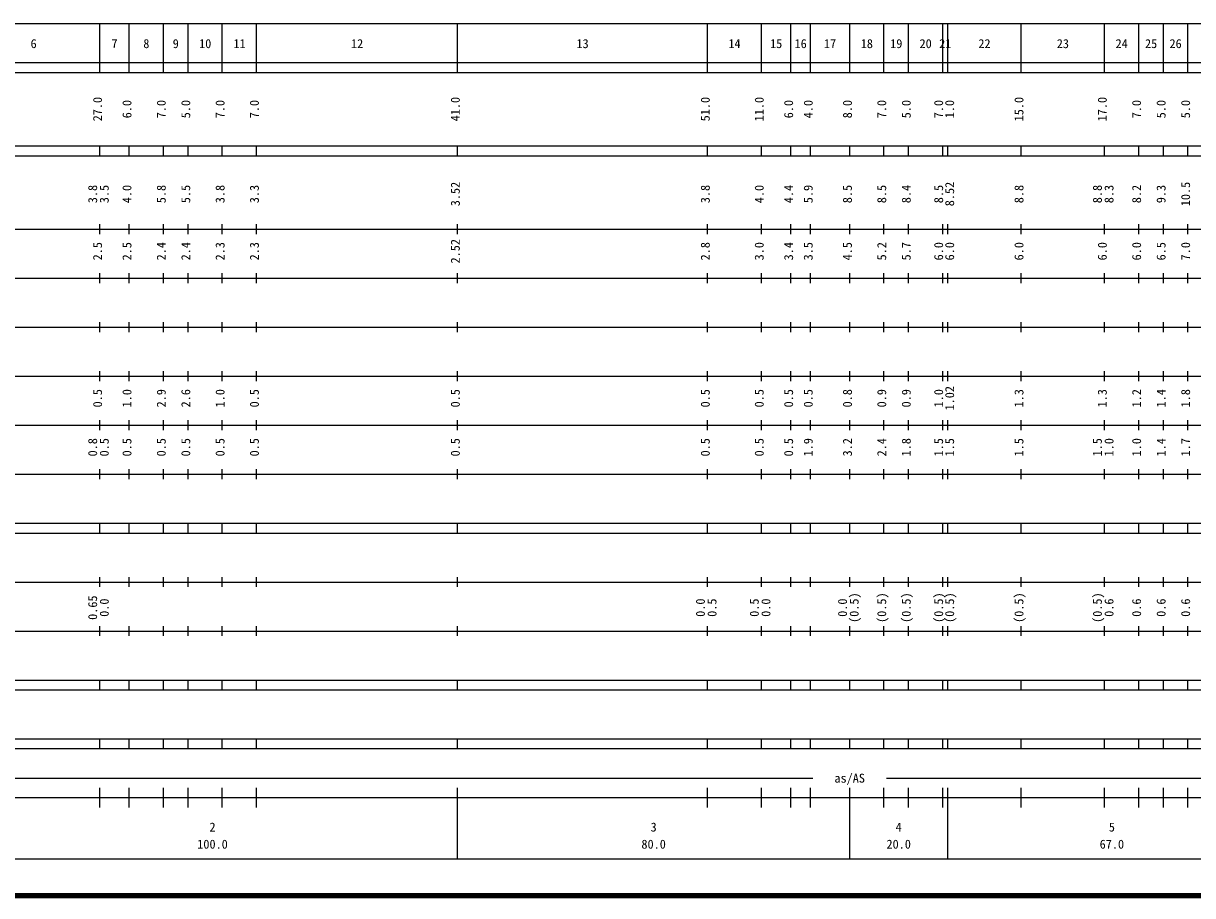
# Model space of a CAD drawing. Units: millimetres on the paper, enlarged 1000 times. Extents: x 40000 to 680000, y 20000 to 380000.
# Drawn here: x 179408 to 417970, y 20000 to 198000 of the extents above; entities that cross this region are included whole.
import ezdxf
from ezdxf.enums import TextEntityAlignment as Align

# ---------------------------------------------------------------- set-up
doc = ezdxf.new("R2010")
doc.units = ezdxf.units.MM
doc.header["$LTSCALE"] = 1000
doc.layers.add('M-TTL', color=2, linetype='Continuous', lineweight=140)
doc.layers.add('M-TTL-BAND', color=7, linetype='Continuous', lineweight=25)
doc.styles.add('ＭＳ ゴシック', font='')
doc.styles.get('ＭＳ ゴシック').set_extended_font_data('MS Gothic')

msp = doc.modelspace()

# ---------------------------------------------------------------- linework, layer by layer
at = {"layer": 'M-TTL'}
msp.add_line((40000, 20000), (680000, 20000), dxfattribs=at)
at = {"layer": 'M-TTL-BAND'}
for p, q in [((68000, 198000), (579000, 198000)), ((195000, 188000), (195000, 198000)), ((201000, 188000), (201000, 198000)), ((208000, 188000), (208000, 198000)), ((213000, 188000), (213000, 198000)), ((220000, 188000), (220000, 198000)), ((227000, 188000), (227000, 198000)), ((268000, 188000), (268000, 198000)), ((319000, 188000), (319000, 198000)), ((330000, 188000), (330000, 198000)), ((336000, 188000), (336000, 198000)), ((340000, 188000), (340000, 198000)), ((348000, 188000), (348000, 198000)), ((355000, 188000), (355000, 198000)), ((360000, 188000), (360000, 198000)), ((367000, 188000), (367000, 198000)), ((368000, 188000), (368000, 198000)), ((383000, 188000), (383000, 198000)), ((400000, 188000), (400000, 198000)), ((407000, 188000), (407000, 198000)), ((412000, 188000), (412000, 198000)), ((417000, 188000), (417000, 198000)), ((40000, 190000), (579000, 190000)), ((40000, 188000), (579000, 188000)), ((40000, 173000), (579000, 173000)), ((195000, 171000), (195000, 173000)), ((201000, 171000), (201000, 173000)), ((208000, 171000), (208000, 173000)), ((213000, 171000), (213000, 173000)), ((220000, 171000), (220000, 173000)), ((227000, 171000), (227000, 173000)), ((268000, 171000), (268000, 173000)), ((319000, 171000), (319000, 173000)), ((330000, 171000), (330000, 173000)), ((336000, 171000), (336000, 173000)), ((340000, 171000), (340000, 173000)), ((348000, 171000), (348000, 173000)), ((355000, 171000), (355000, 173000)), ((360000, 171000), (360000, 173000)), ((367000, 171000), (367000, 173000)), ((368000, 171000), (368000, 173000)), ((383000, 171000), (383000, 173000)), ((400000, 171000), (400000, 173000)), ((407000, 171000), (407000, 173000)), ((412000, 171000), (412000, 173000)), ((417000, 171000), (417000, 173000)), ((40000, 171000), (579000, 171000)), ((40000, 156000), (579000, 156000)), ((195000, 155000), (195000, 157000)), ((201000, 155000), (201000, 157000)), ((208000, 155000), (208000, 157000)), ((213000, 155000), (213000, 157000)), ((220000, 155000), (220000, 157000)), ((227000, 155000), (227000, 157000)), ((268000, 155000), (268000, 157000)), ((319000, 155000), (319000, 157000)), ((330000, 155000), (330000, 157000)), ((336000, 155000), (336000, 157000)), ((340000, 155000), (340000, 157000)), ((348000, 155000), (348000, 157000)), ((355000, 155000), (355000, 157000)), ((360000, 155000), (360000, 157000)), ((367000, 155000), (367000, 157000)), ((368000, 155000), (368000, 157000)), ((383000, 155000), (383000, 157000)), ((400000, 155000), (400000, 157000)), ((407000, 155000), (407000, 157000)), ((412000, 155000), (412000, 157000)), ((417000, 155000), (417000, 157000)), ((46000, 146000), (579000, 146000)), ((195000, 145000), (195000, 147000)), ((201000, 145000), (201000, 147000)), ((208000, 145000), (208000, 147000)), ((213000, 145000), (213000, 147000)), ((220000, 145000), (220000, 147000)), ((227000, 145000), (227000, 147000)), ((268000, 145000), (268000, 147000)), ((319000, 145000), (319000, 147000)), ((330000, 145000), (330000, 147000)), ((336000, 145000), (336000, 147000)), ((340000, 145000), (340000, 147000)), ((348000, 145000), (348000, 147000)), ((355000, 145000), (355000, 147000)), ((360000, 145000), (360000, 147000)), ((367000, 145000), (367000, 147000)), ((368000, 145000), (368000, 147000)), ((383000, 145000), (383000, 147000)), ((400000, 145000), (400000, 147000)), ((407000, 145000), (407000, 147000)), ((412000, 145000), (412000, 147000)), ((417000, 145000), (417000, 147000)), ((52000, 136000), (579000, 136000)), ((195000, 135000), (195000, 137000)), ((201000, 135000), (201000, 137000)), ((208000, 135000), (208000, 137000)), ((213000, 135000), (213000, 137000)), ((220000, 135000), (220000, 137000)), ((227000, 135000), (227000, 137000)), ((268000, 135000), (268000, 137000)), ((319000, 135000), (319000, 137000)), ((330000, 135000), (330000, 137000)), ((336000, 135000), (336000, 137000)), ((340000, 135000), (340000, 137000)), ((348000, 135000), (348000, 137000)), ((355000, 135000), (355000, 137000)), ((360000, 135000), (360000, 137000)), ((367000, 135000), (367000, 137000)), ((368000, 135000), (368000, 137000)), ((383000, 135000), (383000, 137000)), ((400000, 135000), (400000, 137000)), ((407000, 135000), (407000, 137000)), ((412000, 135000), (412000, 137000)), ((417000, 135000), (417000, 137000)), ((195000, 125000), (195000, 127000)), ((201000, 125000), (201000, 127000)), ((208000, 125000), (208000, 127000)), ((213000, 125000), (213000, 127000)), ((220000, 125000), (220000, 127000)), ((227000, 125000), (227000, 127000)), ((268000, 125000), (268000, 127000)), ((319000, 125000), (319000, 127000)), ((330000, 125000), (330000, 127000)), ((336000, 125000), (336000, 127000)), ((340000, 125000), (340000, 127000)), ((348000, 125000), (348000, 127000)), ((355000, 125000), (355000, 127000)), ((360000, 125000), (360000, 127000)), ((367000, 125000), (367000, 127000)), ((368000, 125000), (368000, 127000)), ((383000, 125000), (383000, 127000)), ((400000, 125000), (400000, 127000)), ((407000, 125000), (407000, 127000)), ((412000, 125000), (412000, 127000)), ((417000, 125000), (417000, 127000)), ((46000, 126000), (579000, 126000)), ((195000, 115000), (195000, 117000)), ((201000, 115000), (201000, 117000)), ((208000, 115000), (208000, 117000)), ((213000, 115000), (213000, 117000)), ((220000, 115000), (220000, 117000)), ((227000, 115000), (227000, 117000)), ((268000, 115000), (268000, 117000)), ((319000, 115000), (319000, 117000)), ((330000, 115000), (330000, 117000)), ((336000, 115000), (336000, 117000)), ((340000, 115000), (340000, 117000)), ((348000, 115000), (348000, 117000)), ((355000, 115000), (355000, 117000)), ((360000, 115000), (360000, 117000)), ((367000, 115000), (367000, 117000)), ((368000, 115000), (368000, 117000)), ((383000, 115000), (383000, 117000)), ((400000, 115000), (400000, 117000)), ((407000, 115000), (407000, 117000)), ((412000, 115000), (412000, 117000)), ((417000, 115000), (417000, 117000)), ((52000, 116000), (579000, 116000)), ((46000, 106000), (579000, 106000)), ((195000, 105000), (195000, 107000)), ((201000, 105000), (201000, 107000)), ((208000, 105000), (208000, 107000)), ((213000, 105000), (213000, 107000)), ((220000, 105000), (220000, 107000)), ((227000, 105000), (227000, 107000)), ((268000, 105000), (268000, 107000)), ((319000, 105000), (319000, 107000)), ((330000, 105000), (330000, 107000)), ((336000, 105000), (336000, 107000)), ((340000, 105000), (340000, 107000)), ((348000, 105000), (348000, 107000)), ((355000, 105000), (355000, 107000)), ((360000, 105000), (360000, 107000)), ((367000, 105000), (367000, 107000)), ((368000, 105000), (368000, 107000)), ((383000, 105000), (383000, 107000)), ((400000, 105000), (400000, 107000)), ((407000, 105000), (407000, 107000)), ((412000, 105000), (412000, 107000)), ((417000, 105000), (417000, 107000)), ((40000, 96000), (579000, 96000)), ((195000, 94000), (195000, 96000)), ((201000, 94000), (201000, 96000)), ((208000, 94000), (208000, 96000)), ((213000, 94000), (213000, 96000)), ((220000, 94000), (220000, 96000)), ((227000, 94000), (227000, 96000)), ((268000, 94000), (268000, 96000)), ((319000, 94000), (319000, 96000)), ((330000, 94000), (330000, 96000)), ((336000, 94000), (336000, 96000)), ((340000, 94000), (340000, 96000)), ((348000, 94000), (348000, 96000)), ((355000, 94000), (355000, 96000)), ((360000, 94000), (360000, 96000)), ((367000, 94000), (367000, 96000)), ((368000, 94000), (368000, 96000)), ((383000, 94000), (383000, 96000)), ((400000, 94000), (400000, 96000)), ((407000, 94000), (407000, 96000)), ((412000, 94000), (412000, 96000)), ((417000, 94000), (417000, 96000)), ((40000, 94000), (579000, 94000)), ((49000, 84000), (579000, 84000)), ((195000, 83000), (195000, 85000)), ((201000, 83000), (201000, 85000)), ((208000, 83000), (208000, 85000)), ((213000, 83000), (213000, 85000)), ((220000, 83000), (220000, 85000)), ((227000, 83000), (227000, 85000)), ((268000, 83000), (268000, 85000)), ((319000, 83000), (319000, 85000)), ((330000, 83000), (330000, 85000)), ((336000, 83000), (336000, 85000)), ((340000, 83000), (340000, 85000)), ((348000, 83000), (348000, 85000)), ((355000, 83000), (355000, 85000)), ((360000, 83000), (360000, 85000)), ((367000, 83000), (367000, 85000)), ((368000, 83000), (368000, 85000)), ((383000, 83000), (383000, 85000)), ((400000, 83000), (400000, 85000)), ((407000, 83000), (407000, 85000)), ((412000, 83000), (412000, 85000)), ((417000, 83000), (417000, 85000)), ((40000, 74000), (579000, 74000)), ((195000, 73000), (195000, 75000)), ((201000, 73000), (201000, 75000)), ((208000, 73000), (208000, 75000)), ((213000, 73000), (213000, 75000)), ((220000, 73000), (220000, 75000)), ((227000, 73000), (227000, 75000)), ((268000, 73000), (268000, 75000)), ((319000, 73000), (319000, 75000)), ((330000, 73000), (330000, 75000)), ((336000, 73000), (336000, 75000)), ((340000, 73000), (340000, 75000)), ((348000, 73000), (348000, 75000)), ((355000, 73000), (355000, 75000)), ((360000, 73000), (360000, 75000)), ((367000, 73000), (367000, 75000)), ((368000, 73000), (368000, 75000)), ((383000, 73000), (383000, 75000)), ((400000, 73000), (400000, 75000)), ((407000, 73000), (407000, 75000)), ((412000, 73000), (412000, 75000)), ((417000, 73000), (417000, 75000)), ((40000, 64000), (579000, 64000)), ((195000, 62000), (195000, 64000)), ((201000, 62000), (201000, 64000)), ((208000, 62000), (208000, 64000)), ((213000, 62000), (213000, 64000)), ((220000, 62000), (220000, 64000)), ((227000, 62000), (227000, 64000)), ((268000, 62000), (268000, 64000)), ((319000, 62000), (319000, 64000)), ((330000, 62000), (330000, 64000)), ((336000, 62000), (336000, 64000)), ((340000, 62000), (340000, 64000)), ((348000, 62000), (348000, 64000)), ((355000, 62000), (355000, 64000)), ((360000, 62000), (360000, 64000)), ((367000, 62000), (367000, 64000)), ((368000, 62000), (368000, 64000)), ((383000, 62000), (383000, 64000)), ((400000, 62000), (400000, 64000)), ((407000, 62000), (407000, 64000)), ((412000, 62000), (412000, 64000)), ((417000, 62000), (417000, 64000)), ((40000, 62000), (579000, 62000)), ((40000, 52000), (579000, 52000)), ((195000, 50000), (195000, 52000)), ((201000, 50000), (201000, 52000)), ((208000, 50000), (208000, 52000)), ((213000, 50000), (213000, 52000)), ((220000, 50000), (220000, 52000)), ((227000, 50000), (227000, 52000)), ((268000, 50000), (268000, 52000)), ((319000, 50000), (319000, 52000)), ((330000, 50000), (330000, 52000)), ((336000, 50000), (336000, 52000)), ((340000, 50000), (340000, 52000)), ((348000, 50000), (348000, 52000)), ((355000, 50000), (355000, 52000)), ((360000, 50000), (360000, 52000)), ((367000, 50000), (367000, 52000)), ((368000, 50000), (368000, 52000)), ((383000, 50000), (383000, 52000)), ((400000, 50000), (400000, 52000)), ((407000, 50000), (407000, 52000)), ((412000, 50000), (412000, 52000)), ((417000, 50000), (417000, 52000)), ((40000, 50000), (579000, 50000)), ((71000, 44000), (340500, 44000)), ((355500, 44000), (516500, 44000)), ((195000, 38000), (195000, 42000)), ((201000, 38000), (201000, 42000)), ((208000, 38000), (208000, 42000)), ((213000, 38000), (213000, 42000)), ((220000, 38000), (220000, 42000)), ((227000, 38000), (227000, 42000)), ((268000, 27500), (268000, 42000)), ((319000, 38000), (319000, 42000)), ((330000, 38000), (330000, 42000)), ((336000, 38000), (336000, 42000)), ((340000, 38000), (340000, 42000)), ((348000, 27500), (348000, 42000)), ((355000, 38000), (355000, 42000)), ((360000, 38000), (360000, 42000)), ((367000, 38000), (367000, 42000)), ((368000, 27500), (368000, 42000)), ((383000, 38000), (383000, 42000)), ((400000, 38000), (400000, 42000)), ((407000, 38000), (407000, 42000)), ((412000, 38000), (412000, 42000)), ((417000, 38000), (417000, 42000)), ((40000, 40000), (579000, 40000)), ((68000, 27500), (579000, 27500))]:
    msp.add_line(p, q, dxfattribs=at)

# ---------------------------------------------------------------- texts
at = {"layer": 'M-TTL-BAND', "style": 'ＭＳ ゴシック'}
for s, p in [('6', (181500, 192405)), ('7', (198000, 192405)), ('8', (204500, 192405)), ('9', (210500, 192405)), ('10', (216500, 192405)), ('11', (223500, 192405)), ('12', (247500, 192405)), ('13', (293500, 192405)), ('14', (324500, 192405)), ('15', (333000, 192405)), ('16', (338000, 192405)), ('17', (344000, 192405)), ('18', (351500, 192405)), ('19', (357500, 192405)), ('20', (363500, 192405)), ('21', (367500, 192405)), ('22', (375500, 192405)), ('23', (391500, 192405)), ('24', (403500, 192405)), ('25', (409500, 192405)), ('26', (414500, 192405)), ('as/AS', (348000, 42500)), ('2', (218000, 32523)), ('3', (308000, 32523)), ('4', (358000, 32523)), ('5', (401500, 32523)), ('100.0', (218000, 29033)), ('80.0', (308000, 29033)), ('20.0', (358000, 29033)), ('67.0', (401500, 29033))]:
    msp.add_text(s, height=1833, dxfattribs=at).set_placement(p, align=Align.BOTTOM_CENTER)
for s, p in [('27.0', (196000, 180500)), ('6.0', (202000, 180500)), ('7.0', (209000, 180500)), ('5.0', (214000, 180500)), ('7.0', (221000, 180500)), ('7.0', (228000, 180500)), ('41.0', (269000, 180500)), ('51.0', (320000, 180500)), ('11.0', (331000, 180500)), ('6.0', (337000, 180500)), ('4.0', (341000, 180500)), ('8.0', (349000, 180500)), ('7.0', (356000, 180500)), ('5.0', (361000, 180500)), ('7.0', (367611, 180500)), ('1.0', (369856, 180500)), ('15.0', (384000, 180500)), ('17.0', (401000, 180500)), ('7.0', (408000, 180500)), ('5.0', (413000, 180500)), ('5.0', (418000, 180500)), ('3.8', (195000, 163174)), ('3.5', (197370, 163174)), ('4.0', (202000, 163174)), ('5.8', (209000, 163174)), ('5.5', (214000, 163174)), ('3.8', (221000, 163174)), ('3.3', (228000, 163174)), ('3.52', (269000, 163174)), ('3.8', (320000, 163174)), ('4.0', (331000, 163174)), ('4.4', (337000, 163174)), ('5.9', (341000, 163174)), ('8.5', (349000, 163174)), ('8.5', (356000, 163174)), ('8.4', (361000, 163174)), ('8.5', (367611, 163174)), ('8.52', (369856, 163174)), ('8.8', (384000, 163174)), ('8.8', (400000, 163174)), ('8.3', (402370, 163174)), ('8.2', (408000, 163174)), ('9.3', (413000, 163174)), ('10.5', (418000, 163174)), ('2.5', (196000, 151500)), ('2.5', (202000, 151500)), ('2.4', (209000, 151500)), ('2.4', (214000, 151500)), ('2.3', (221000, 151500)), ('2.3', (228000, 151500)), ('2.52', (269000, 151500)), ('2.8', (320000, 151500)), ('3.0', (331000, 151500)), ('3.4', (337000, 151500)), ('3.5', (341000, 151500)), ('4.5', (349000, 151500)), ('5.2', (356000, 151500)), ('5.7', (361000, 151500)), ('6.0', (367611, 151500)), ('6.0', (369856, 151500)), ('6.0', (384000, 151500)), ('6.0', (401000, 151500)), ('6.0', (408000, 151500)), ('6.5', (413000, 151500)), ('7.0', (418000, 151500)), ('0.5', (196000, 121500)), ('1.0', (202000, 121500)), ('2.9', (209000, 121500)), ('2.6', (214000, 121500)), ('1.0', (221000, 121500)), ('0.5', (228000, 121500)), ('0.5', (269000, 121500)), ('0.5', (320000, 121500)), ('0.5', (331000, 121500)), ('0.5', (337000, 121500)), ('0.5', (341000, 121500)), ('0.8', (349000, 121500)), ('0.9', (356000, 121500)), ('0.9', (361000, 121500)), ('1.0', (367611, 121500)), ('1.02', (369856, 121500)), ('1.3', (384000, 121500)), ('1.3', (401000, 121500)), ('1.2', (408000, 121500)), ('1.4', (413000, 121500)), ('1.8', (418000, 121500)), ('0.8', (195000, 111500)), ('0.5', (197370, 111500)), ('0.5', (202000, 111500)), ('0.5', (209000, 111500)), ('0.5', (214000, 111500)), ('0.5', (221000, 111500)), ('0.5', (228000, 111500)), ('0.5', (269000, 111500)), ('0.5', (320000, 111500)), ('0.5', (331000, 111500)), ('0.5', (337000, 111500)), ('1.9', (341000, 111500)), ('3.2', (349000, 111500)), ('2.4', (356000, 111500)), ('1.8', (361000, 111500)), ('1.5', (367611, 111500)), ('1.5', (369856, 111500)), ('1.5', (384000, 111500)), ('1.5', (400000, 111500)), ('1.0', (402370, 111500)), ('1.0', (408000, 111500)), ('1.4', (413000, 111500)), ('1.7', (418000, 111500)), ('(0.5)', (350370, 78764)), ('(0.5)', (356000, 78764)), ('(0.5)', (361000, 78764)), ('(0.5)', (367611, 78764)), ('(0.5)', (369856, 78764)), ('(0.5)', (384000, 78764)), ('(0.5)', (400000, 78764)), ('0.65', (195000, 78764)), ('0.0', (197370, 78764)), ('0.0', (319000, 78764)), ('0.5', (321370, 78764)), ('0.5', (330000, 78764)), ('0.0', (332370, 78764)), ('0.0', (348000, 78764)), ('0.6', (402370, 78764)), ('0.6', (408000, 78764)), ('0.6', (413000, 78764)), ('0.6', (418000, 78764))]:
    msp.add_text(s, height=1833, rotation=90, dxfattribs=at).set_placement(p, align=Align.BOTTOM_CENTER)

doc.saveas('drawing.dxf')
